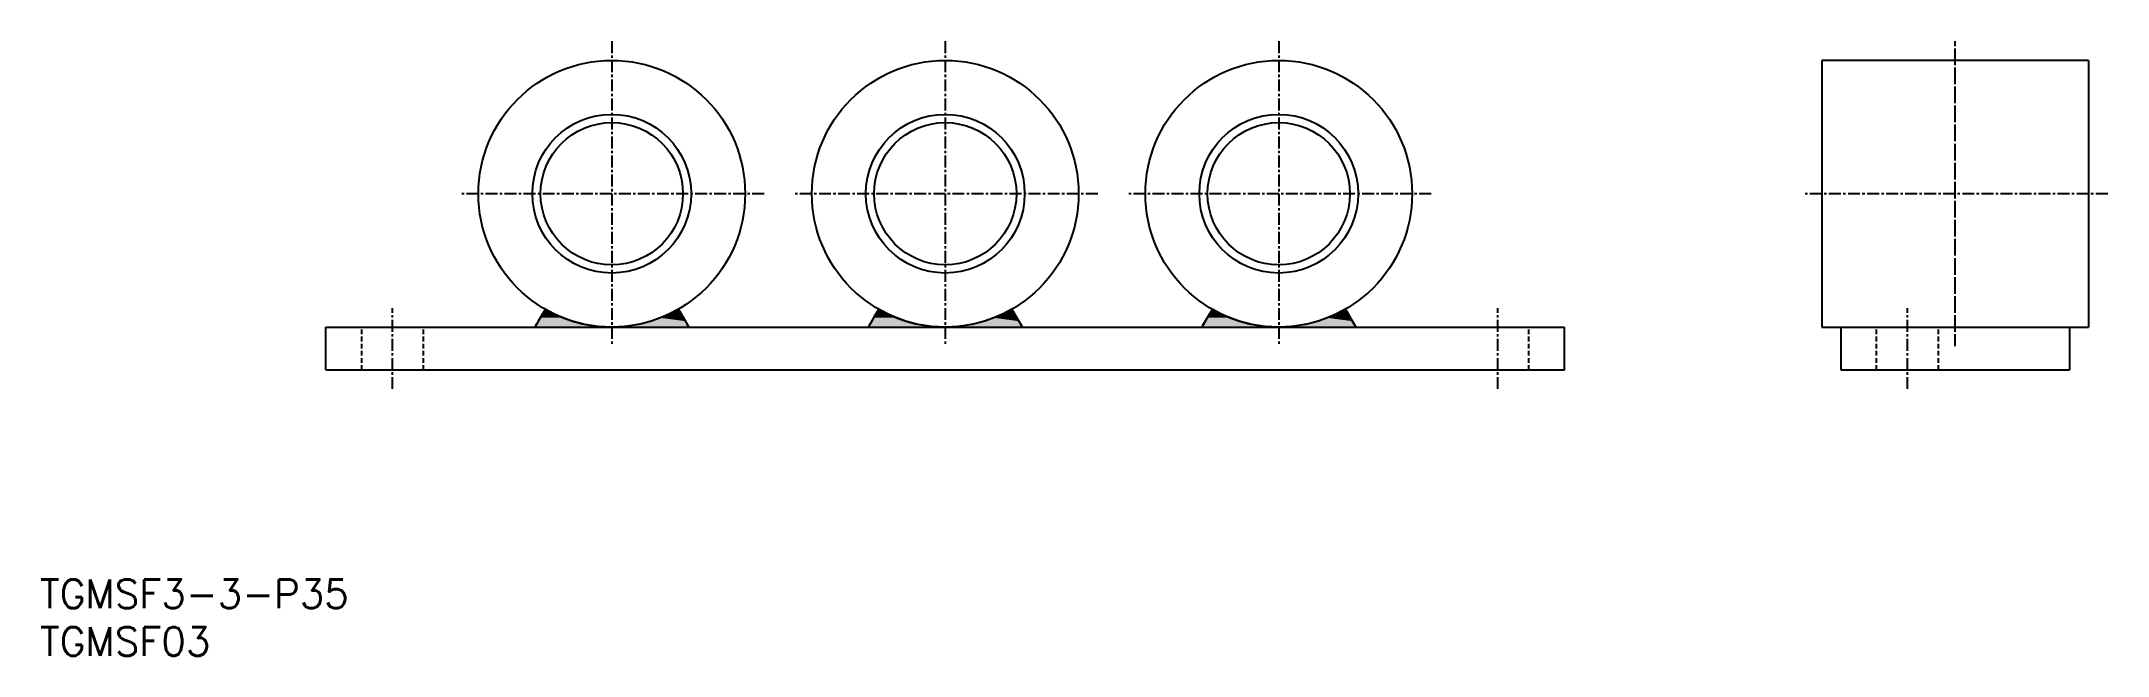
# Model space of a CAD drawing. Extents: x 0 to 217, y 0 to 65.
import ezdxf

# ---------------------------------------------------------------- set-up
doc = ezdxf.new("R2010")
doc.units = 0
doc.linetypes.add('CENTER', pattern=[2, 1.25, -0.25, 0.25, -0.25])
doc.linetypes.add('DASHED', pattern=[0.75, 0.5, -0.25])
doc.layers.get('0').update_dxf_attribs({"linetype": 'CONTINUOUS'})
doc.layers.add('CENTER', color=1, linetype='CENTER')
doc.styles.get("Standard").update_dxf_attribs({"font": 'txt.shx'})

# ---------------------------------------------------------------- blocks, each defined once
blk = doc.blocks.new('*U13')
at = {"color": 7, "linetype": 'CONTINUOUS'}
blk.add_text('TGMSF03', height=3, dxfattribs=at).set_placement((0, 0))
blk = doc.blocks.new('*U14')
at = {"color": 7, "linetype": 'CONTINUOUS'}
blk.add_text('TGMSF3-3-P35', height=3, dxfattribs=at).set_placement((0, 5))
blk = doc.blocks.new('*U19')
at = {"color": 7, "linetype": 'CONTINUOUS'}
for p, q in [((52.12, 34.85), (52.01, 34.66)), ((52.28, 35.12), (52.12, 34.85)), ((52.48, 35.47), (52.28, 35.12)), ((52.72, 35.89), (52.48, 35.47)), ((53, 36.38), (52.72, 35.89)), ((53.93, 35.89), (53, 36.38)), ((53.93, 35.89), (54.89, 35.47)), ((54.89, 35.47), (55.87, 35.12)), ((55.87, 35.12), (56.88, 34.85)), ((56.88, 34.85), (57.91, 34.66)), ((63.12, 34.85), (62.09, 34.66)), ((64.13, 35.12), (63.12, 34.85)), ((65.11, 35.47), (64.13, 35.12)), ((66.07, 35.89), (65.11, 35.47)), ((67, 36.38), (66.07, 35.89)), ((67.28, 35.89), (67, 36.38)), ((67.28, 35.89), (67.52, 35.47)), ((67.52, 35.47), (67.72, 35.12)), ((67.72, 35.12), (67.88, 34.85)), ((67.88, 34.85), (67.99, 34.66)), ((51.94, 34.54), (51.92, 34.5)), ((51.92, 34.5), (60, 34.5)), ((52.01, 34.66), (51.94, 34.54)), ((57.91, 34.66), (58.95, 34.54)), ((60, 34.5), (68.08, 34.5)), ((62.09, 34.66), (61.05, 34.54)), ((67.99, 34.66), (68.06, 34.54)), ((68.06, 34.54), (68.08, 34.5))]:
    blk.add_line(p, q, dxfattribs=at)
for points in [[(52.12, 34.85), (52.01, 34.66), (57.91, 34.66)], [(52.28, 35.12), (52.12, 34.85), (56.88, 34.85)], [(52.48, 35.47), (52.28, 35.12), (55.87, 35.12)], [(52.72, 35.89), (52.48, 35.47), (54.89, 35.47)], [(53, 36.38), (52.72, 35.89), (53.93, 35.89)], [(63.12, 34.85), (62.09, 34.66), (67.99, 34.66)], [(64.13, 35.12), (63.12, 34.85), (67.88, 34.85)], [(65.11, 35.47), (64.13, 35.12), (67.72, 35.12)], [(66.07, 35.89), (65.11, 35.47), (67.52, 35.47)], [(67, 36.38), (66.07, 35.89), (67.28, 35.89)], [(51.94, 34.54), (51.92, 34.5), (60, 34.5)], [(51.92, 34.5), (51.92, 34.5), (60, 34.5)], [(52.01, 34.66), (51.94, 34.54), (58.95, 34.54)], [(61.05, 34.54), (60, 34.5), (68.08, 34.5)], [(60, 34.5), (60, 34.5), (68.08, 34.5)], [(62.09, 34.66), (61.05, 34.54), (68.06, 34.54)]]:
    blk.add_solid(points, dxfattribs=at)
at = {"color": 7, "linetype": 'CONTINUOUS', "extrusion": (0, 0, -1)}
for points in [[(-52.12, 34.85), (-56.88, 34.85), (-57.91, 34.66)], [(-52.28, 35.12), (-55.87, 35.12), (-56.88, 34.85)], [(-52.48, 35.47), (-54.89, 35.47), (-55.87, 35.12)], [(-52.72, 35.89), (-53.93, 35.89), (-54.89, 35.47)], [(-63.12, 34.85), (-67.88, 34.85), (-67.99, 34.66)], [(-64.13, 35.12), (-67.72, 35.12), (-67.88, 34.85)], [(-65.11, 35.47), (-67.52, 35.47), (-67.72, 35.12)], [(-66.07, 35.89), (-67.28, 35.89), (-67.52, 35.47)], [(-51.94, 34.54), (-58.95, 34.54), (-60, 34.5)], [(-52.01, 34.66), (-57.91, 34.66), (-58.95, 34.54)], [(-61.05, 34.54), (-68.06, 34.54), (-68.08, 34.5)], [(-62.09, 34.66), (-67.99, 34.66), (-68.06, 34.54)]]:
    blk.add_solid(points, dxfattribs=at)
blk = doc.blocks.new('*U20')
at = {"color": 7, "linetype": 'CONTINUOUS'}
for p, q in [((87.12, 34.85), (87.01, 34.66)), ((87.28, 35.12), (87.12, 34.85)), ((87.48, 35.47), (87.28, 35.12)), ((87.72, 35.89), (87.48, 35.47)), ((88, 36.38), (87.72, 35.89)), ((88.93, 35.89), (88, 36.38)), ((88.93, 35.89), (89.89, 35.47)), ((89.89, 35.47), (90.87, 35.12)), ((90.87, 35.12), (91.88, 34.85)), ((91.88, 34.85), (92.91, 34.66)), ((98.12, 34.85), (97.09, 34.66)), ((99.13, 35.12), (98.12, 34.85)), ((100.11, 35.47), (99.13, 35.12)), ((101.07, 35.89), (100.11, 35.47)), ((102, 36.38), (101.07, 35.89)), ((102.28, 35.89), (102, 36.38)), ((102.28, 35.89), (102.52, 35.47)), ((102.52, 35.47), (102.72, 35.12)), ((102.72, 35.12), (102.88, 34.85)), ((102.88, 34.85), (102.99, 34.66)), ((86.94, 34.54), (86.92, 34.5)), ((86.92, 34.5), (95, 34.5)), ((87.01, 34.66), (86.94, 34.54)), ((92.91, 34.66), (93.95, 34.54)), ((95, 34.5), (103.08, 34.5)), ((97.09, 34.66), (96.05, 34.54)), ((102.99, 34.66), (103.06, 34.54)), ((103.06, 34.54), (103.08, 34.5))]:
    blk.add_line(p, q, dxfattribs=at)
for points in [[(87.12, 34.85), (87.01, 34.66), (92.91, 34.66)], [(87.28, 35.12), (87.12, 34.85), (91.88, 34.85)], [(87.48, 35.47), (87.28, 35.12), (90.87, 35.12)], [(87.72, 35.89), (87.48, 35.47), (89.89, 35.47)], [(88, 36.38), (87.72, 35.89), (88.93, 35.89)], [(98.12, 34.85), (97.09, 34.66), (102.99, 34.66)], [(99.13, 35.12), (98.12, 34.85), (102.88, 34.85)], [(100.11, 35.47), (99.13, 35.12), (102.72, 35.12)], [(101.07, 35.89), (100.11, 35.47), (102.52, 35.47)], [(102, 36.38), (101.07, 35.89), (102.28, 35.89)], [(86.94, 34.54), (86.92, 34.5), (95, 34.5)], [(86.92, 34.5), (86.92, 34.5), (95, 34.5)], [(87.01, 34.66), (86.94, 34.54), (93.95, 34.54)], [(96.05, 34.54), (95, 34.5), (103.08, 34.5)], [(95, 34.5), (95, 34.5), (103.08, 34.5)], [(97.09, 34.66), (96.05, 34.54), (103.06, 34.54)]]:
    blk.add_solid(points, dxfattribs=at)
at = {"color": 7, "linetype": 'CONTINUOUS', "extrusion": (0, 0, -1)}
for points in [[(-87.12, 34.85), (-91.88, 34.85), (-92.91, 34.66)], [(-87.28, 35.12), (-90.87, 35.12), (-91.88, 34.85)], [(-87.48, 35.47), (-89.89, 35.47), (-90.87, 35.12)], [(-87.72, 35.89), (-88.93, 35.89), (-89.89, 35.47)], [(-98.12, 34.85), (-102.88, 34.85), (-102.99, 34.66)], [(-99.13, 35.12), (-102.72, 35.12), (-102.88, 34.85)], [(-100.11, 35.47), (-102.52, 35.47), (-102.72, 35.12)], [(-101.07, 35.89), (-102.28, 35.89), (-102.52, 35.47)], [(-86.94, 34.54), (-93.95, 34.54), (-95, 34.5)], [(-87.01, 34.66), (-92.91, 34.66), (-93.95, 34.54)], [(-96.05, 34.54), (-103.06, 34.54), (-103.08, 34.5)], [(-97.09, 34.66), (-102.99, 34.66), (-103.06, 34.54)]]:
    blk.add_solid(points, dxfattribs=at)
blk = doc.blocks.new('*U21')
at = {"color": 7, "linetype": 'CONTINUOUS'}
for p, q in [((122.12, 34.85), (122.01, 34.66)), ((122.28, 35.12), (122.12, 34.85)), ((122.48, 35.47), (122.28, 35.12)), ((122.72, 35.89), (122.48, 35.47)), ((123, 36.38), (122.72, 35.89)), ((123.93, 35.89), (123, 36.38)), ((123.93, 35.89), (124.89, 35.47)), ((124.89, 35.47), (125.87, 35.12)), ((125.87, 35.12), (126.88, 34.85)), ((126.88, 34.85), (127.91, 34.66)), ((133.12, 34.85), (132.09, 34.66)), ((134.13, 35.12), (133.12, 34.85)), ((135.11, 35.47), (134.13, 35.12)), ((136.07, 35.89), (135.11, 35.47)), ((137, 36.38), (136.07, 35.89)), ((137.28, 35.89), (137, 36.38)), ((137.28, 35.89), (137.52, 35.47)), ((137.52, 35.47), (137.72, 35.12)), ((137.72, 35.12), (137.88, 34.85)), ((137.88, 34.85), (137.99, 34.66)), ((121.94, 34.54), (121.92, 34.5)), ((121.92, 34.5), (130, 34.5)), ((122.01, 34.66), (121.94, 34.54)), ((127.91, 34.66), (128.95, 34.54)), ((130, 34.5), (138.08, 34.5)), ((132.09, 34.66), (131.05, 34.54)), ((137.99, 34.66), (138.06, 34.54)), ((138.06, 34.54), (138.08, 34.5))]:
    blk.add_line(p, q, dxfattribs=at)
for points in [[(122.12, 34.85), (122.01, 34.66), (127.91, 34.66)], [(122.28, 35.12), (122.12, 34.85), (126.88, 34.85)], [(122.48, 35.47), (122.28, 35.12), (125.87, 35.12)], [(122.72, 35.89), (122.48, 35.47), (124.89, 35.47)], [(123, 36.38), (122.72, 35.89), (123.93, 35.89)], [(133.12, 34.85), (132.09, 34.66), (137.99, 34.66)], [(134.13, 35.12), (133.12, 34.85), (137.88, 34.85)], [(135.11, 35.47), (134.13, 35.12), (137.72, 35.12)], [(136.07, 35.89), (135.11, 35.47), (137.52, 35.47)], [(137, 36.38), (136.07, 35.89), (137.28, 35.89)], [(121.94, 34.54), (121.92, 34.5), (130, 34.5)], [(121.92, 34.5), (121.92, 34.5), (130, 34.5)], [(122.01, 34.66), (121.94, 34.54), (128.95, 34.54)], [(131.05, 34.54), (130, 34.5), (138.08, 34.5)], [(130, 34.5), (130, 34.5), (138.08, 34.5)], [(132.09, 34.66), (131.05, 34.54), (138.06, 34.54)]]:
    blk.add_solid(points, dxfattribs=at)
at = {"color": 7, "linetype": 'CONTINUOUS', "extrusion": (0, 0, -1)}
for points in [[(-122.12, 34.85), (-126.88, 34.85), (-127.91, 34.66)], [(-122.28, 35.12), (-125.87, 35.12), (-126.88, 34.85)], [(-122.48, 35.47), (-124.89, 35.47), (-125.87, 35.12)], [(-122.72, 35.89), (-123.93, 35.89), (-124.89, 35.47)], [(-133.12, 34.85), (-137.88, 34.85), (-137.99, 34.66)], [(-134.13, 35.12), (-137.72, 35.12), (-137.88, 34.85)], [(-135.11, 35.47), (-137.52, 35.47), (-137.72, 35.12)], [(-136.07, 35.89), (-137.28, 35.89), (-137.52, 35.47)], [(-121.94, 34.54), (-128.95, 34.54), (-130, 34.5)], [(-122.01, 34.66), (-127.91, 34.66), (-128.95, 34.54)], [(-131.05, 34.54), (-138.06, 34.54), (-138.08, 34.5)], [(-132.09, 34.66), (-137.99, 34.66), (-138.06, 34.54)]]:
    blk.add_solid(points, dxfattribs=at)

msp = doc.modelspace()

# ---------------------------------------------------------------- linework, layer by layer
at = {"color": 7, "linetype": 'CONTINUOUS'}
for p, q in [((215, 62.5), (187, 62.5)), ((187, 62.5), (187, 34.5)), ((215, 62.5), (215, 34.5)), ((53, 36.38), (51.92, 34.5)), ((67, 36.38), (68.08, 34.5)), ((88, 36.38), (86.92, 34.5)), ((102, 36.38), (103.08, 34.5)), ((123, 36.38), (121.92, 34.5)), ((137, 36.38), (138.08, 34.5)), ((30, 34.5), (160, 34.5)), ((30, 30), (30, 34.5)), ((160, 30), (160, 34.5)), ((187, 34.5), (215, 34.5)), ((187, 34.5), (215, 34.5)), ((189, 34.5), (192, 34.5)), ((189, 34.5), (189, 32)), ((189, 34.5), (189, 30)), ((213, 34.5), (213, 32)), ((213, 34.5), (213, 30)), ((30, 30), (160, 30)), ((189, 30), (213, 30))]:
    msp.add_line(p, q, dxfattribs=at)
at = {"color": 3, "linetype": 'DASHED'}
for p, q in [((33.75, 30), (33.75, 34.5)), ((40.25, 30), (40.25, 34.5)), ((156.25, 30), (156.25, 34.5)), ((192.75, 30), (192.75, 34.5)), ((199.25, 30), (199.25, 34.5))]:
    msp.add_line(p, q, dxfattribs=at)
at = {"color": 7, "linetype": 'CONTINUOUS'}
for centre, radius in [((60, 48.5), 14), ((95, 48.5), 14), ((130, 48.5), 14), ((60, 48.5), 7.47), ((95, 48.5), 7.47), ((130, 48.5), 7.47)]:
    msp.add_circle(centre, radius, dxfattribs=at)
at = {"color": 3, "linetype": 'CONTINUOUS'}
for centre in [(60, 48.5), (95, 48.5), (130, 48.5)]:
    msp.add_circle(centre, 8.33, dxfattribs=at)
at = {"layer": 'CENTER', "color": 1, "linetype": 'CENTER'}
for p, q in [((60, 64.5), (60, 32.5)), ((95, 64.5), (95, 32.5)), ((130, 64.5), (130, 32.5)), ((201, 32.5), (201, 64.5)), ((201, 34), (201, 64.5)), ((76, 48.5), (44, 48.5)), ((111, 48.5), (79, 48.5)), ((146, 48.5), (114, 48.5)), ((217, 48.5), (185, 48.5)), ((37, 28), (37, 36.5)), ((153, 28), (153, 36.5)), ((196, 28), (196, 36.5))]:
    msp.add_line(p, q, dxfattribs=at)

# ---------------------------------------------------------------- block references
at = {"color": 7, "linetype": 'CONTINUOUS'}
for name in ['*U19', '*U20', '*U21', '*U14', '*U13']:
    msp.add_blockref(name, (0, 0), dxfattribs=at)

doc.saveas('drawing.dxf')
